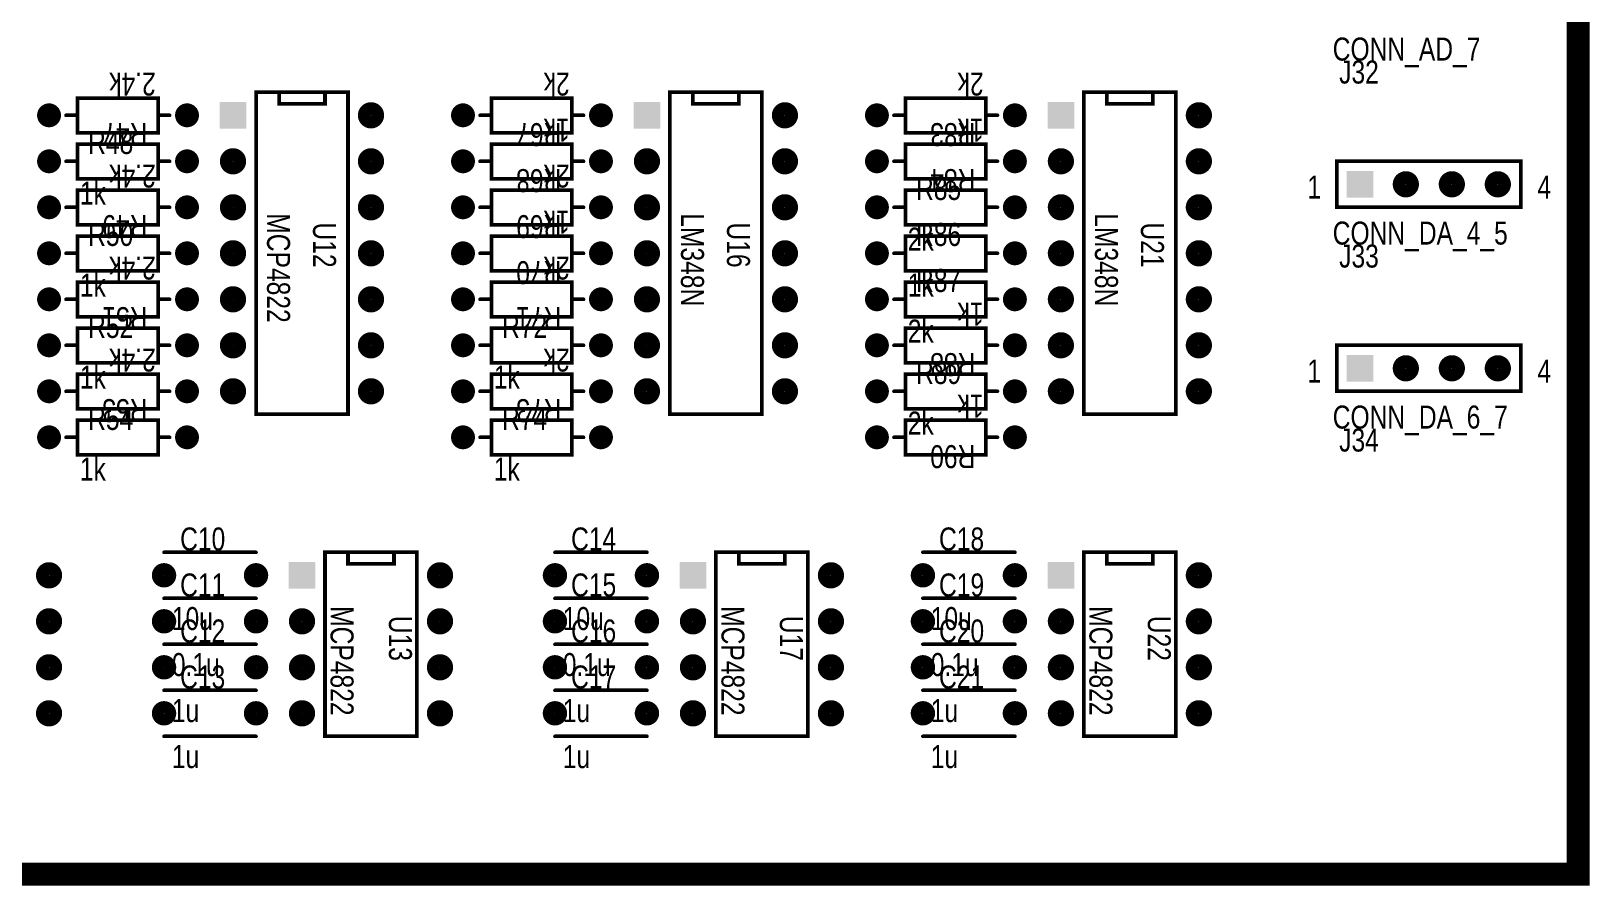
# Model space of a CAD drawing. Extents: x 0.1 to 7.45, y 0.15 to 4.7.
# Drawn here: x 4.057 to 7.446, y 0.146 to 2.004 of the extents above; entities that cross this region are included whole.
import ezdxf

# ---------------------------------------------------------------- set-up
doc = ezdxf.new("R2010")
doc.units = 0

msp = doc.modelspace()

# ---------------------------------------------------------------- linework, layer by layer
at = {"const_width": 0.05}
msp.add_lwpolyline([(0.196, 0.171), (0.196, 4.671), (7.421, 4.671), (7.421, 0.171), (0.196, 0.171)], close=True, dxfattribs=at)
at = {"const_width": 0.025}
msp.add_lwpolyline([(7.4085, 0.171, 1), (7.4335, 0.171, 1)], format="xyb", close=True, dxfattribs=at)
at = {"layer": 'AST', "const_width": 0.008}
for points in [[(4.596, 1.871), (4.596, 1.846), (4.696, 1.846), (4.696, 1.846), (4.696, 1.871), (4.546, 1.871), (4.546, 1.171), (4.746, 1.171), (4.746, 1.871), (4.696, 1.871)], [(5.496, 1.871), (5.496, 1.846), (5.596, 1.846), (5.596, 1.846), (5.596, 1.871), (5.446, 1.871), (5.446, 1.171), (5.646, 1.171), (5.646, 1.871), (5.596, 1.871)], [(6.396, 1.871), (6.396, 1.846), (6.496, 1.846), (6.496, 1.846), (6.496, 1.871), (6.346, 1.871), (6.346, 1.171), (6.546, 1.171), (6.546, 1.871), (6.496, 1.871)], [(4.158, 1.821), (4.133, 1.821)], [(4.333, 1.821), (4.358, 1.821)], [(5.058, 1.821), (5.033, 1.821)], [(5.233, 1.821), (5.258, 1.821)], [(5.958, 1.821), (5.933, 1.821)], [(6.133, 1.821), (6.158, 1.821)], [(4.158, 1.721), (4.133, 1.721)], [(4.333, 1.721), (4.358, 1.721)], [(5.058, 1.721), (5.033, 1.721)], [(5.233, 1.721), (5.258, 1.721)], [(5.958, 1.721), (5.933, 1.721)], [(6.133, 1.721), (6.158, 1.721)], [(4.158, 1.621), (4.133, 1.621)], [(4.333, 1.621), (4.358, 1.621)], [(5.058, 1.621), (5.033, 1.621)], [(5.233, 1.621), (5.258, 1.621)], [(5.958, 1.621), (5.933, 1.621)], [(6.133, 1.621), (6.158, 1.621)], [(4.158, 1.521), (4.133, 1.521)], [(4.333, 1.521), (4.358, 1.521)], [(5.058, 1.521), (5.033, 1.521)], [(5.233, 1.521), (5.258, 1.521)], [(5.958, 1.521), (5.933, 1.521)], [(6.133, 1.521), (6.158, 1.521)], [(4.158, 1.421), (4.133, 1.421)], [(4.333, 1.421), (4.358, 1.421)], [(5.058, 1.421), (5.033, 1.421)], [(5.233, 1.421), (5.258, 1.421)], [(5.958, 1.421), (5.933, 1.421)], [(6.133, 1.421), (6.158, 1.421)], [(4.158, 1.321), (4.133, 1.321)], [(4.333, 1.321), (4.358, 1.321)], [(5.058, 1.321), (5.033, 1.321)], [(5.233, 1.321), (5.258, 1.321)], [(5.958, 1.321), (5.933, 1.321)], [(6.133, 1.321), (6.158, 1.321)], [(4.158, 1.221), (4.133, 1.221)], [(4.333, 1.221), (4.358, 1.221)], [(5.058, 1.221), (5.033, 1.221)], [(5.233, 1.221), (5.258, 1.221)], [(5.958, 1.221), (5.933, 1.221)], [(6.133, 1.221), (6.158, 1.221)], [(4.158, 1.121), (4.133, 1.121)], [(4.333, 1.121), (4.358, 1.121)], [(5.058, 1.121), (5.033, 1.121)], [(5.233, 1.121), (5.258, 1.121)], [(5.958, 1.121), (5.933, 1.121)], [(6.133, 1.121), (6.158, 1.121)], [(4.346, 0.871), (4.546, 0.871)], [(4.746, 0.871), (4.746, 0.846), (4.846, 0.846), (4.846, 0.871)], [(5.196, 0.871), (5.396, 0.871)], [(5.596, 0.871), (5.596, 0.846), (5.696, 0.846), (5.696, 0.871)], [(5.996, 0.871), (6.196, 0.871)], [(6.396, 0.871), (6.396, 0.846), (6.496, 0.846), (6.496, 0.871)], [(4.546, 0.771), (4.346, 0.771)], [(4.346, 0.771), (4.546, 0.771)], [(5.396, 0.771), (5.196, 0.771)], [(5.196, 0.771), (5.396, 0.771)], [(6.196, 0.771), (5.996, 0.771)], [(5.996, 0.771), (6.196, 0.771)], [(4.346, 0.671), (4.546, 0.671)], [(4.546, 0.671), (4.346, 0.671)], [(5.396, 0.671), (5.196, 0.671)], [(5.196, 0.671), (5.396, 0.671)], [(5.996, 0.671), (6.196, 0.671)], [(6.196, 0.671), (5.996, 0.671)], [(4.546, 0.571), (4.346, 0.571)], [(4.346, 0.571), (4.546, 0.571)], [(5.196, 0.571), (5.396, 0.571)], [(5.396, 0.571), (5.196, 0.571)], [(5.996, 0.571), (6.196, 0.571)], [(6.196, 0.571), (5.996, 0.571)], [(4.546, 0.471), (4.346, 0.471)], [(5.396, 0.471), (5.196, 0.471)], [(6.196, 0.471), (5.996, 0.471)]]:
    msp.add_lwpolyline(points, dxfattribs=at)
at = {"layer": 'AST'}
for points, const_width in [([(4.544, 1.871, 1), (4.548, 1.871, 1)], 0.004), ([(4.594, 1.871, 1), (4.598, 1.871, 1)], 0.004), ([(4.694, 1.871, 1), (4.698, 1.871, 1)], 0.004), ([(4.694, 1.871, 1), (4.698, 1.871, 1)], 0.004), ([(4.744, 1.871, 1), (4.748, 1.871, 1)], 0.004), ([(5.444, 1.871, 1), (5.448, 1.871, 1)], 0.004), ([(5.494, 1.871, 1), (5.498, 1.871, 1)], 0.004), ([(5.594, 1.871, 1), (5.598, 1.871, 1)], 0.004), ([(5.594, 1.871, 1), (5.598, 1.871, 1)], 0.004), ([(5.644, 1.871, 1), (5.648, 1.871, 1)], 0.004), ([(6.344, 1.871, 1), (6.348, 1.871, 1)], 0.004), ([(6.394, 1.871, 1), (6.398, 1.871, 1)], 0.004), ([(6.494, 1.871, 1), (6.498, 1.871, 1)], 0.004), ([(6.494, 1.871, 1), (6.498, 1.871, 1)], 0.004), ([(6.544, 1.871, 1), (6.548, 1.871, 1)], 0.004), ([(4.083, 1.821, 1), (4.109, 1.821, 1)], 0.026), ([(4.156, 1.858, 1), (4.16, 1.858, 1)], 0.004), ([(4.331, 1.858, 1), (4.335, 1.858, 1)], 0.004), ([(4.331, 1.858, 1), (4.335, 1.858, 1)], 0.004), ([(4.383, 1.821, 1), (4.409, 1.821, 1)], 0.026), ([(4.594, 1.846, 1), (4.598, 1.846, 1)], 0.004), ([(4.694, 1.846, 1), (4.698, 1.846, 1)], 0.004), ([(4.694, 1.846, 1), (4.698, 1.846, 1)], 0.004), ([(4.782, 1.821, 1), (4.81, 1.821, 1)], 0.029), ([(4.983, 1.821, 1), (5.009, 1.821, 1)], 0.026), ([(5.056, 1.858, 1), (5.06, 1.858, 1)], 0.004), ([(5.231, 1.858, 1), (5.235, 1.858, 1)], 0.004), ([(5.231, 1.858, 1), (5.235, 1.858, 1)], 0.004), ([(5.283, 1.821, 1), (5.309, 1.821, 1)], 0.026), ([(5.494, 1.846, 1), (5.498, 1.846, 1)], 0.004), ([(5.594, 1.846, 1), (5.598, 1.846, 1)], 0.004), ([(5.594, 1.846, 1), (5.598, 1.846, 1)], 0.004), ([(5.682, 1.821, 1), (5.71, 1.821, 1)], 0.029), ([(5.883, 1.821, 1), (5.909, 1.821, 1)], 0.026), ([(5.956, 1.858, 1), (5.96, 1.858, 1)], 0.004), ([(6.131, 1.858, 1), (6.135, 1.858, 1)], 0.004), ([(6.131, 1.858, 1), (6.135, 1.858, 1)], 0.004), ([(6.183, 1.821, 1), (6.209, 1.821, 1)], 0.026), ([(6.394, 1.846, 1), (6.398, 1.846, 1)], 0.004), ([(6.494, 1.846, 1), (6.498, 1.846, 1)], 0.004), ([(6.494, 1.846, 1), (6.498, 1.846, 1)], 0.004), ([(6.582, 1.821, 1), (6.61, 1.821, 1)], 0.029), ([(4.131, 1.821, 1), (4.135, 1.821, 1)], 0.004), ([(4.156, 1.821, 1), (4.16, 1.821, 1)], 0.004), ([(4.331, 1.821, 1), (4.335, 1.821, 1)], 0.004), ([(4.356, 1.821, 1), (4.36, 1.821, 1)], 0.004), ([(5.031, 1.821, 1), (5.035, 1.821, 1)], 0.004), ([(5.056, 1.821, 1), (5.06, 1.821, 1)], 0.004), ([(5.231, 1.821, 1), (5.235, 1.821, 1)], 0.004), ([(5.256, 1.821, 1), (5.26, 1.821, 1)], 0.004), ([(5.931, 1.821, 1), (5.935, 1.821, 1)], 0.004), ([(5.956, 1.821, 1), (5.96, 1.821, 1)], 0.004), ([(6.131, 1.821, 1), (6.135, 1.821, 1)], 0.004), ([(6.156, 1.821, 1), (6.16, 1.821, 1)], 0.004), ([(4.156, 1.783, 1), (4.16, 1.783, 1)], 0.004), ([(4.331, 1.783, 1), (4.335, 1.783, 1)], 0.004), ([(4.331, 1.783, 1), (4.335, 1.783, 1)], 0.004), ([(5.056, 1.783, 1), (5.06, 1.783, 1)], 0.004), ([(5.231, 1.783, 1), (5.235, 1.783, 1)], 0.004), ([(5.231, 1.783, 1), (5.235, 1.783, 1)], 0.004), ([(5.956, 1.783, 1), (5.96, 1.783, 1)], 0.004), ([(6.131, 1.783, 1), (6.135, 1.783, 1)], 0.004), ([(6.131, 1.783, 1), (6.135, 1.783, 1)], 0.004), ([(4.083, 1.721, 1), (4.109, 1.721, 1)], 0.026), ([(4.156, 1.758, 1), (4.16, 1.758, 1)], 0.004), ([(4.156, 1.758, 1), (4.16, 1.758, 1)], 0.004), ([(4.331, 1.758, 1), (4.335, 1.758, 1)], 0.004), ([(4.383, 1.721, 1), (4.409, 1.721, 1)], 0.026), ([(4.482, 1.721, 1), (4.51, 1.721, 1)], 0.029), ([(4.782, 1.721, 1), (4.81, 1.721, 1)], 0.029), ([(4.983, 1.721, 1), (5.009, 1.721, 1)], 0.026), ([(5.056, 1.758, 1), (5.06, 1.758, 1)], 0.004), ([(5.231, 1.758, 1), (5.235, 1.758, 1)], 0.004), ([(5.231, 1.758, 1), (5.235, 1.758, 1)], 0.004), ([(5.283, 1.721, 1), (5.309, 1.721, 1)], 0.026), ([(5.382, 1.721, 1), (5.41, 1.721, 1)], 0.029), ([(5.682, 1.721, 1), (5.71, 1.721, 1)], 0.029), ([(5.883, 1.721, 1), (5.909, 1.721, 1)], 0.026), ([(5.956, 1.758, 1), (5.96, 1.758, 1)], 0.004), ([(6.131, 1.758, 1), (6.135, 1.758, 1)], 0.004), ([(6.131, 1.758, 1), (6.135, 1.758, 1)], 0.004), ([(6.183, 1.721, 1), (6.209, 1.721, 1)], 0.026), ([(6.282, 1.721, 1), (6.31, 1.721, 1)], 0.029), ([(6.582, 1.721, 1), (6.61, 1.721, 1)], 0.029), ([(4.131, 1.721, 1), (4.135, 1.721, 1)], 0.004), ([(4.156, 1.721, 1), (4.16, 1.721, 1)], 0.004), ([(4.331, 1.721, 1), (4.335, 1.721, 1)], 0.004), ([(4.356, 1.721, 1), (4.36, 1.721, 1)], 0.004), ([(5.031, 1.721, 1), (5.035, 1.721, 1)], 0.004), ([(5.056, 1.721, 1), (5.06, 1.721, 1)], 0.004), ([(5.231, 1.721, 1), (5.235, 1.721, 1)], 0.004), ([(5.256, 1.721, 1), (5.26, 1.721, 1)], 0.004), ([(5.931, 1.721, 1), (5.935, 1.721, 1)], 0.004), ([(5.956, 1.721, 1), (5.96, 1.721, 1)], 0.004), ([(6.131, 1.721, 1), (6.135, 1.721, 1)], 0.004), ([(6.156, 1.721, 1), (6.16, 1.721, 1)], 0.004), ([(6.894, 1.721, 1), (6.898, 1.721, 1)], 0.004), ([(7.032, 1.671, 1), (7.06, 1.671, 1)], 0.029), ([(7.132, 1.671, 1), (7.16, 1.671, 1)], 0.029), ([(7.232, 1.671, 1), (7.26, 1.671, 1)], 0.029), ([(7.294, 1.721, 1), (7.298, 1.721, 1)], 0.004), ([(7.294, 1.721, 1), (7.298, 1.721, 1)], 0.004), ([(4.156, 1.683, 1), (4.16, 1.683, 1)], 0.004), ([(4.156, 1.683, 1), (4.16, 1.683, 1)], 0.004), ([(4.156, 1.658, 1), (4.16, 1.658, 1)], 0.004), ([(4.331, 1.683, 1), (4.335, 1.683, 1)], 0.004), ([(4.331, 1.658, 1), (4.335, 1.658, 1)], 0.004), ([(4.331, 1.658, 1), (4.335, 1.658, 1)], 0.004), ([(5.056, 1.683, 1), (5.06, 1.683, 1)], 0.004), ([(5.056, 1.658, 1), (5.06, 1.658, 1)], 0.004), ([(5.231, 1.683, 1), (5.235, 1.683, 1)], 0.004), ([(5.231, 1.683, 1), (5.235, 1.683, 1)], 0.004), ([(5.231, 1.658, 1), (5.235, 1.658, 1)], 0.004), ([(5.231, 1.658, 1), (5.235, 1.658, 1)], 0.004), ([(5.956, 1.683, 1), (5.96, 1.683, 1)], 0.004), ([(5.956, 1.658, 1), (5.96, 1.658, 1)], 0.004), ([(5.956, 1.658, 1), (5.96, 1.658, 1)], 0.004), ([(6.131, 1.683, 1), (6.135, 1.683, 1)], 0.004), ([(6.131, 1.683, 1), (6.135, 1.683, 1)], 0.004), ([(6.131, 1.658, 1), (6.135, 1.658, 1)], 0.004), ([(4.083, 1.621, 1), (4.109, 1.621, 1)], 0.026), ([(4.383, 1.621, 1), (4.409, 1.621, 1)], 0.026), ([(4.482, 1.621, 1), (4.51, 1.621, 1)], 0.029), ([(4.782, 1.621, 1), (4.81, 1.621, 1)], 0.029), ([(4.983, 1.621, 1), (5.009, 1.621, 1)], 0.026), ([(5.283, 1.621, 1), (5.309, 1.621, 1)], 0.026), ([(5.382, 1.621, 1), (5.41, 1.621, 1)], 0.029), ([(5.682, 1.621, 1), (5.71, 1.621, 1)], 0.029), ([(5.883, 1.621, 1), (5.909, 1.621, 1)], 0.026), ([(6.183, 1.621, 1), (6.209, 1.621, 1)], 0.026), ([(6.282, 1.621, 1), (6.31, 1.621, 1)], 0.029), ([(6.582, 1.621, 1), (6.61, 1.621, 1)], 0.029), ([(4.131, 1.621, 1), (4.135, 1.621, 1)], 0.004), ([(4.156, 1.621, 1), (4.16, 1.621, 1)], 0.004), ([(4.331, 1.621, 1), (4.335, 1.621, 1)], 0.004), ([(4.356, 1.621, 1), (4.36, 1.621, 1)], 0.004), ([(5.031, 1.621, 1), (5.035, 1.621, 1)], 0.004), ([(5.056, 1.621, 1), (5.06, 1.621, 1)], 0.004), ([(5.231, 1.621, 1), (5.235, 1.621, 1)], 0.004), ([(5.256, 1.621, 1), (5.26, 1.621, 1)], 0.004), ([(5.931, 1.621, 1), (5.935, 1.621, 1)], 0.004), ([(5.956, 1.621, 1), (5.96, 1.621, 1)], 0.004), ([(6.131, 1.621, 1), (6.135, 1.621, 1)], 0.004), ([(6.156, 1.621, 1), (6.16, 1.621, 1)], 0.004), ([(6.894, 1.621, 1), (6.898, 1.621, 1)], 0.004), ([(7.294, 1.621, 1), (7.298, 1.621, 1)], 0.004), ([(4.156, 1.583, 1), (4.16, 1.583, 1)], 0.004), ([(4.156, 1.558, 1), (4.16, 1.558, 1)], 0.004), ([(4.156, 1.558, 1), (4.16, 1.558, 1)], 0.004), ([(4.331, 1.583, 1), (4.335, 1.583, 1)], 0.004), ([(4.331, 1.583, 1), (4.335, 1.583, 1)], 0.004), ([(4.331, 1.558, 1), (4.335, 1.558, 1)], 0.004), ([(5.056, 1.583, 1), (5.06, 1.583, 1)], 0.004), ([(5.056, 1.558, 1), (5.06, 1.558, 1)], 0.004), ([(5.231, 1.583, 1), (5.235, 1.583, 1)], 0.004), ([(5.231, 1.583, 1), (5.235, 1.583, 1)], 0.004), ([(5.231, 1.558, 1), (5.235, 1.558, 1)], 0.004), ([(5.231, 1.558, 1), (5.235, 1.558, 1)], 0.004), ([(5.956, 1.583, 1), (5.96, 1.583, 1)], 0.004), ([(5.956, 1.583, 1), (5.96, 1.583, 1)], 0.004), ([(5.956, 1.558, 1), (5.96, 1.558, 1)], 0.004), ([(5.956, 1.558, 1), (5.96, 1.558, 1)], 0.004), ([(6.131, 1.583, 1), (6.135, 1.583, 1)], 0.004), ([(6.131, 1.558, 1), (6.135, 1.558, 1)], 0.004), ([(4.083, 1.521, 1), (4.109, 1.521, 1)], 0.026), ([(4.131, 1.521, 1), (4.135, 1.521, 1)], 0.004), ([(4.156, 1.521, 1), (4.16, 1.521, 1)], 0.004), ([(4.331, 1.521, 1), (4.335, 1.521, 1)], 0.004), ([(4.356, 1.521, 1), (4.36, 1.521, 1)], 0.004), ([(4.383, 1.521, 1), (4.409, 1.521, 1)], 0.026), ([(4.482, 1.521, 1), (4.51, 1.521, 1)], 0.029), ([(4.782, 1.521, 1), (4.81, 1.521, 1)], 0.029), ([(4.983, 1.521, 1), (5.009, 1.521, 1)], 0.026), ([(5.031, 1.521, 1), (5.035, 1.521, 1)], 0.004), ([(5.056, 1.521, 1), (5.06, 1.521, 1)], 0.004), ([(5.231, 1.521, 1), (5.235, 1.521, 1)], 0.004), ([(5.256, 1.521, 1), (5.26, 1.521, 1)], 0.004), ([(5.283, 1.521, 1), (5.309, 1.521, 1)], 0.026), ([(5.382, 1.521, 1), (5.41, 1.521, 1)], 0.029), ([(5.682, 1.521, 1), (5.71, 1.521, 1)], 0.029), ([(5.883, 1.521, 1), (5.909, 1.521, 1)], 0.026), ([(5.931, 1.521, 1), (5.935, 1.521, 1)], 0.004), ([(5.956, 1.521, 1), (5.96, 1.521, 1)], 0.004), ([(6.131, 1.521, 1), (6.135, 1.521, 1)], 0.004), ([(6.156, 1.521, 1), (6.16, 1.521, 1)], 0.004), ([(6.183, 1.521, 1), (6.209, 1.521, 1)], 0.026), ([(6.282, 1.521, 1), (6.31, 1.521, 1)], 0.029), ([(6.582, 1.521, 1), (6.61, 1.521, 1)], 0.029), ([(4.156, 1.483, 1), (4.16, 1.483, 1)], 0.004), ([(4.156, 1.483, 1), (4.16, 1.483, 1)], 0.004), ([(4.156, 1.458, 1), (4.16, 1.458, 1)], 0.004), ([(4.331, 1.483, 1), (4.335, 1.483, 1)], 0.004), ([(4.331, 1.458, 1), (4.335, 1.458, 1)], 0.004), ([(4.331, 1.458, 1), (4.335, 1.458, 1)], 0.004), ([(5.056, 1.483, 1), (5.06, 1.483, 1)], 0.004), ([(5.056, 1.458, 1), (5.06, 1.458, 1)], 0.004), ([(5.231, 1.483, 1), (5.235, 1.483, 1)], 0.004), ([(5.231, 1.483, 1), (5.235, 1.483, 1)], 0.004), ([(5.231, 1.458, 1), (5.235, 1.458, 1)], 0.004), ([(5.231, 1.458, 1), (5.235, 1.458, 1)], 0.004), ([(5.956, 1.483, 1), (5.96, 1.483, 1)], 0.004), ([(5.956, 1.483, 1), (5.96, 1.483, 1)], 0.004), ([(5.956, 1.458, 1), (5.96, 1.458, 1)], 0.004), ([(5.956, 1.458, 1), (5.96, 1.458, 1)], 0.004), ([(6.131, 1.483, 1), (6.135, 1.483, 1)], 0.004), ([(6.131, 1.458, 1), (6.135, 1.458, 1)], 0.004), ([(4.083, 1.421, 1), (4.109, 1.421, 1)], 0.026), ([(4.131, 1.421, 1), (4.135, 1.421, 1)], 0.004), ([(4.156, 1.421, 1), (4.16, 1.421, 1)], 0.004), ([(4.331, 1.421, 1), (4.335, 1.421, 1)], 0.004), ([(4.356, 1.421, 1), (4.36, 1.421, 1)], 0.004), ([(4.383, 1.421, 1), (4.409, 1.421, 1)], 0.026), ([(4.482, 1.421, 1), (4.51, 1.421, 1)], 0.029), ([(4.782, 1.421, 1), (4.81, 1.421, 1)], 0.029), ([(4.983, 1.421, 1), (5.009, 1.421, 1)], 0.026), ([(5.031, 1.421, 1), (5.035, 1.421, 1)], 0.004), ([(5.056, 1.421, 1), (5.06, 1.421, 1)], 0.004), ([(5.231, 1.421, 1), (5.235, 1.421, 1)], 0.004), ([(5.256, 1.421, 1), (5.26, 1.421, 1)], 0.004), ([(5.283, 1.421, 1), (5.309, 1.421, 1)], 0.026), ([(5.382, 1.421, 1), (5.41, 1.421, 1)], 0.029), ([(5.682, 1.421, 1), (5.71, 1.421, 1)], 0.029), ([(5.883, 1.421, 1), (5.909, 1.421, 1)], 0.026), ([(5.931, 1.421, 1), (5.935, 1.421, 1)], 0.004), ([(5.956, 1.421, 1), (5.96, 1.421, 1)], 0.004), ([(6.131, 1.421, 1), (6.135, 1.421, 1)], 0.004), ([(6.156, 1.421, 1), (6.16, 1.421, 1)], 0.004), ([(6.183, 1.421, 1), (6.209, 1.421, 1)], 0.026), ([(6.282, 1.421, 1), (6.31, 1.421, 1)], 0.029), ([(6.582, 1.421, 1), (6.61, 1.421, 1)], 0.029), ([(4.156, 1.383, 1), (4.16, 1.383, 1)], 0.004), ([(4.156, 1.358, 1), (4.16, 1.358, 1)], 0.004), ([(4.156, 1.358, 1), (4.16, 1.358, 1)], 0.004), ([(4.331, 1.383, 1), (4.335, 1.383, 1)], 0.004), ([(4.331, 1.383, 1), (4.335, 1.383, 1)], 0.004), ([(4.331, 1.358, 1), (4.335, 1.358, 1)], 0.004), ([(5.056, 1.383, 1), (5.06, 1.383, 1)], 0.004), ([(5.056, 1.358, 1), (5.06, 1.358, 1)], 0.004), ([(5.056, 1.358, 1), (5.06, 1.358, 1)], 0.004), ([(5.231, 1.383, 1), (5.235, 1.383, 1)], 0.004), ([(5.231, 1.383, 1), (5.235, 1.383, 1)], 0.004), ([(5.231, 1.358, 1), (5.235, 1.358, 1)], 0.004), ([(5.956, 1.383, 1), (5.96, 1.383, 1)], 0.004), ([(5.956, 1.383, 1), (5.96, 1.383, 1)], 0.004), ([(5.956, 1.358, 1), (5.96, 1.358, 1)], 0.004), ([(6.131, 1.383, 1), (6.135, 1.383, 1)], 0.004), ([(6.131, 1.358, 1), (6.135, 1.358, 1)], 0.004), ([(6.131, 1.358, 1), (6.135, 1.358, 1)], 0.004), ([(4.083, 1.321, 1), (4.109, 1.321, 1)], 0.026), ([(4.131, 1.321, 1), (4.135, 1.321, 1)], 0.004), ([(4.156, 1.321, 1), (4.16, 1.321, 1)], 0.004), ([(4.331, 1.321, 1), (4.335, 1.321, 1)], 0.004), ([(4.356, 1.321, 1), (4.36, 1.321, 1)], 0.004), ([(4.383, 1.321, 1), (4.409, 1.321, 1)], 0.026), ([(4.482, 1.321, 1), (4.51, 1.321, 1)], 0.029), ([(4.782, 1.321, 1), (4.81, 1.321, 1)], 0.029), ([(4.983, 1.321, 1), (5.009, 1.321, 1)], 0.026), ([(5.031, 1.321, 1), (5.035, 1.321, 1)], 0.004), ([(5.056, 1.321, 1), (5.06, 1.321, 1)], 0.004), ([(5.231, 1.321, 1), (5.235, 1.321, 1)], 0.004), ([(5.256, 1.321, 1), (5.26, 1.321, 1)], 0.004), ([(5.283, 1.321, 1), (5.309, 1.321, 1)], 0.026), ([(5.382, 1.321, 1), (5.41, 1.321, 1)], 0.029), ([(5.682, 1.321, 1), (5.71, 1.321, 1)], 0.029), ([(5.883, 1.321, 1), (5.909, 1.321, 1)], 0.026), ([(5.931, 1.321, 1), (5.935, 1.321, 1)], 0.004), ([(5.956, 1.321, 1), (5.96, 1.321, 1)], 0.004), ([(6.131, 1.321, 1), (6.135, 1.321, 1)], 0.004), ([(6.156, 1.321, 1), (6.16, 1.321, 1)], 0.004), ([(6.183, 1.321, 1), (6.209, 1.321, 1)], 0.026), ([(6.282, 1.321, 1), (6.31, 1.321, 1)], 0.029), ([(6.582, 1.321, 1), (6.61, 1.321, 1)], 0.029), ([(6.894, 1.321, 1), (6.898, 1.321, 1)], 0.004), ([(7.294, 1.321, 1), (7.298, 1.321, 1)], 0.004), ([(7.294, 1.321, 1), (7.298, 1.321, 1)], 0.004), ([(7.032, 1.271, 1), (7.06, 1.271, 1)], 0.029), ([(7.132, 1.271, 1), (7.16, 1.271, 1)], 0.029), ([(7.232, 1.271, 1), (7.26, 1.271, 1)], 0.029), ([(4.156, 1.283, 1), (4.16, 1.283, 1)], 0.004), ([(4.156, 1.283, 1), (4.16, 1.283, 1)], 0.004), ([(4.156, 1.258, 1), (4.16, 1.258, 1)], 0.004), ([(4.331, 1.283, 1), (4.335, 1.283, 1)], 0.004), ([(4.331, 1.258, 1), (4.335, 1.258, 1)], 0.004), ([(4.331, 1.258, 1), (4.335, 1.258, 1)], 0.004), ([(5.056, 1.283, 1), (5.06, 1.283, 1)], 0.004), ([(5.056, 1.283, 1), (5.06, 1.283, 1)], 0.004), ([(5.056, 1.258, 1), (5.06, 1.258, 1)], 0.004), ([(5.231, 1.283, 1), (5.235, 1.283, 1)], 0.004), ([(5.231, 1.258, 1), (5.235, 1.258, 1)], 0.004), ([(5.231, 1.258, 1), (5.235, 1.258, 1)], 0.004), ([(5.956, 1.283, 1), (5.96, 1.283, 1)], 0.004), ([(5.956, 1.258, 1), (5.96, 1.258, 1)], 0.004), ([(5.956, 1.258, 1), (5.96, 1.258, 1)], 0.004), ([(6.131, 1.283, 1), (6.135, 1.283, 1)], 0.004), ([(6.131, 1.283, 1), (6.135, 1.283, 1)], 0.004), ([(6.131, 1.258, 1), (6.135, 1.258, 1)], 0.004), ([(4.083, 1.221, 1), (4.109, 1.221, 1)], 0.026), ([(4.131, 1.221, 1), (4.135, 1.221, 1)], 0.004), ([(4.156, 1.221, 1), (4.16, 1.221, 1)], 0.004), ([(4.331, 1.221, 1), (4.335, 1.221, 1)], 0.004), ([(4.356, 1.221, 1), (4.36, 1.221, 1)], 0.004), ([(4.383, 1.221, 1), (4.409, 1.221, 1)], 0.026), ([(4.482, 1.221, 1), (4.51, 1.221, 1)], 0.029), ([(4.782, 1.221, 1), (4.81, 1.221, 1)], 0.029), ([(4.983, 1.221, 1), (5.009, 1.221, 1)], 0.026), ([(5.031, 1.221, 1), (5.035, 1.221, 1)], 0.004), ([(5.056, 1.221, 1), (5.06, 1.221, 1)], 0.004), ([(5.231, 1.221, 1), (5.235, 1.221, 1)], 0.004), ([(5.256, 1.221, 1), (5.26, 1.221, 1)], 0.004), ([(5.283, 1.221, 1), (5.309, 1.221, 1)], 0.026), ([(5.382, 1.221, 1), (5.41, 1.221, 1)], 0.029), ([(5.682, 1.221, 1), (5.71, 1.221, 1)], 0.029), ([(5.883, 1.221, 1), (5.909, 1.221, 1)], 0.026), ([(5.931, 1.221, 1), (5.935, 1.221, 1)], 0.004), ([(5.956, 1.221, 1), (5.96, 1.221, 1)], 0.004), ([(6.131, 1.221, 1), (6.135, 1.221, 1)], 0.004), ([(6.156, 1.221, 1), (6.16, 1.221, 1)], 0.004), ([(6.183, 1.221, 1), (6.209, 1.221, 1)], 0.026), ([(6.282, 1.221, 1), (6.31, 1.221, 1)], 0.029), ([(6.582, 1.221, 1), (6.61, 1.221, 1)], 0.029), ([(6.894, 1.221, 1), (6.898, 1.221, 1)], 0.004), ([(7.294, 1.221, 1), (7.298, 1.221, 1)], 0.004), ([(4.156, 1.183, 1), (4.16, 1.183, 1)], 0.004), ([(4.331, 1.183, 1), (4.335, 1.183, 1)], 0.004), ([(4.331, 1.183, 1), (4.335, 1.183, 1)], 0.004), ([(5.056, 1.183, 1), (5.06, 1.183, 1)], 0.004), ([(5.231, 1.183, 1), (5.235, 1.183, 1)], 0.004), ([(5.231, 1.183, 1), (5.235, 1.183, 1)], 0.004), ([(5.956, 1.183, 1), (5.96, 1.183, 1)], 0.004), ([(5.956, 1.183, 1), (5.96, 1.183, 1)], 0.004), ([(6.131, 1.183, 1), (6.135, 1.183, 1)], 0.004), ([(4.156, 1.158, 1), (4.16, 1.158, 1)], 0.004), ([(4.156, 1.158, 1), (4.16, 1.158, 1)], 0.004), ([(4.331, 1.158, 1), (4.335, 1.158, 1)], 0.004), ([(4.544, 1.171, 1), (4.548, 1.171, 1)], 0.004), ([(4.744, 1.171, 1), (4.748, 1.171, 1)], 0.004), ([(5.056, 1.158, 1), (5.06, 1.158, 1)], 0.004), ([(5.056, 1.158, 1), (5.06, 1.158, 1)], 0.004), ([(5.231, 1.158, 1), (5.235, 1.158, 1)], 0.004), ([(5.444, 1.171, 1), (5.448, 1.171, 1)], 0.004), ([(5.644, 1.171, 1), (5.648, 1.171, 1)], 0.004), ([(5.956, 1.158, 1), (5.96, 1.158, 1)], 0.004), ([(6.131, 1.158, 1), (6.135, 1.158, 1)], 0.004), ([(6.131, 1.158, 1), (6.135, 1.158, 1)], 0.004), ([(6.344, 1.171, 1), (6.348, 1.171, 1)], 0.004), ([(6.544, 1.171, 1), (6.548, 1.171, 1)], 0.004), ([(4.083, 1.121, 1), (4.109, 1.121, 1)], 0.026), ([(4.131, 1.121, 1), (4.135, 1.121, 1)], 0.004), ([(4.156, 1.121, 1), (4.16, 1.121, 1)], 0.004), ([(4.331, 1.121, 1), (4.335, 1.121, 1)], 0.004), ([(4.356, 1.121, 1), (4.36, 1.121, 1)], 0.004), ([(4.383, 1.121, 1), (4.409, 1.121, 1)], 0.026), ([(4.983, 1.121, 1), (5.009, 1.121, 1)], 0.026), ([(5.031, 1.121, 1), (5.035, 1.121, 1)], 0.004), ([(5.056, 1.121, 1), (5.06, 1.121, 1)], 0.004), ([(5.231, 1.121, 1), (5.235, 1.121, 1)], 0.004), ([(5.256, 1.121, 1), (5.26, 1.121, 1)], 0.004), ([(5.283, 1.121, 1), (5.309, 1.121, 1)], 0.026), ([(5.883, 1.121, 1), (5.909, 1.121, 1)], 0.026), ([(5.931, 1.121, 1), (5.935, 1.121, 1)], 0.004), ([(5.956, 1.121, 1), (5.96, 1.121, 1)], 0.004), ([(6.131, 1.121, 1), (6.135, 1.121, 1)], 0.004), ([(6.156, 1.121, 1), (6.16, 1.121, 1)], 0.004), ([(6.183, 1.121, 1), (6.209, 1.121, 1)], 0.026), ([(4.156, 1.083, 1), (4.16, 1.083, 1)], 0.004), ([(4.156, 1.083, 1), (4.16, 1.083, 1)], 0.004), ([(4.331, 1.083, 1), (4.335, 1.083, 1)], 0.004), ([(5.056, 1.083, 1), (5.06, 1.083, 1)], 0.004), ([(5.056, 1.083, 1), (5.06, 1.083, 1)], 0.004), ([(5.231, 1.083, 1), (5.235, 1.083, 1)], 0.004), ([(5.956, 1.083, 1), (5.96, 1.083, 1)], 0.004), ([(6.131, 1.083, 1), (6.135, 1.083, 1)], 0.004), ([(6.131, 1.083, 1), (6.135, 1.083, 1)], 0.004), ([(4.082, 0.821, 1), (4.11, 0.821, 1)], 0.029), ([(4.333, 0.821, 1), (4.359, 0.821, 1)], 0.027), ([(4.344, 0.871, 1), (4.348, 0.871, 1)], 0.004), ([(4.533, 0.821, 1), (4.559, 0.821, 1)], 0.027), ([(4.544, 0.871, 1), (4.548, 0.871, 1)], 0.004), ([(4.694, 0.871, 1), (4.698, 0.871, 1)], 0.004), ([(4.744, 0.871, 1), (4.748, 0.871, 1)], 0.004), ([(4.744, 0.846, 1), (4.748, 0.846, 1)], 0.004), ([(4.844, 0.871, 1), (4.848, 0.871, 1)], 0.004), ([(4.844, 0.846, 1), (4.848, 0.846, 1)], 0.004), ([(4.894, 0.871, 1), (4.898, 0.871, 1)], 0.004), ([(4.894, 0.871, 1), (4.898, 0.871, 1)], 0.004), ([(4.932, 0.821, 1), (4.96, 0.821, 1)], 0.029), ([(5.183, 0.821, 1), (5.209, 0.821, 1)], 0.027), ([(5.194, 0.871, 1), (5.198, 0.871, 1)], 0.004), ([(5.383, 0.821, 1), (5.409, 0.821, 1)], 0.027), ([(5.394, 0.871, 1), (5.398, 0.871, 1)], 0.004), ([(5.544, 0.871, 1), (5.548, 0.871, 1)], 0.004), ([(5.594, 0.871, 1), (5.598, 0.871, 1)], 0.004), ([(5.594, 0.846, 1), (5.598, 0.846, 1)], 0.004), ([(5.694, 0.871, 1), (5.698, 0.871, 1)], 0.004), ([(5.694, 0.846, 1), (5.698, 0.846, 1)], 0.004), ([(5.744, 0.871, 1), (5.748, 0.871, 1)], 0.004), ([(5.744, 0.871, 1), (5.748, 0.871, 1)], 0.004), ([(5.782, 0.821, 1), (5.81, 0.821, 1)], 0.029), ([(5.983, 0.821, 1), (6.009, 0.821, 1)], 0.027), ([(5.994, 0.871, 1), (5.998, 0.871, 1)], 0.004), ([(6.183, 0.821, 1), (6.209, 0.821, 1)], 0.027), ([(6.194, 0.871, 1), (6.198, 0.871, 1)], 0.004), ([(6.344, 0.871, 1), (6.348, 0.871, 1)], 0.004), ([(6.394, 0.871, 1), (6.398, 0.871, 1)], 0.004), ([(6.394, 0.846, 1), (6.398, 0.846, 1)], 0.004), ([(6.494, 0.871, 1), (6.498, 0.871, 1)], 0.004), ([(6.494, 0.846, 1), (6.498, 0.846, 1)], 0.004), ([(6.544, 0.871, 1), (6.548, 0.871, 1)], 0.004), ([(6.544, 0.871, 1), (6.548, 0.871, 1)], 0.004), ([(6.582, 0.821, 1), (6.61, 0.821, 1)], 0.029), ([(4.082, 0.721, 1), (4.11, 0.721, 1)], 0.029), ([(4.333, 0.721, 1), (4.359, 0.721, 1)], 0.027), ([(4.344, 0.771, 1), (4.348, 0.771, 1)], 0.004), ([(4.344, 0.771, 1), (4.348, 0.771, 1)], 0.004), ([(4.533, 0.721, 1), (4.559, 0.721, 1)], 0.027), ([(4.544, 0.771, 1), (4.548, 0.771, 1)], 0.004), ([(4.544, 0.771, 1), (4.548, 0.771, 1)], 0.004), ([(4.632, 0.721, 1), (4.66, 0.721, 1)], 0.029), ([(4.932, 0.721, 1), (4.96, 0.721, 1)], 0.029), ([(5.183, 0.721, 1), (5.209, 0.721, 1)], 0.027), ([(5.194, 0.771, 1), (5.198, 0.771, 1)], 0.004), ([(5.194, 0.771, 1), (5.198, 0.771, 1)], 0.004), ([(5.383, 0.721, 1), (5.409, 0.721, 1)], 0.027), ([(5.394, 0.771, 1), (5.398, 0.771, 1)], 0.004), ([(5.394, 0.771, 1), (5.398, 0.771, 1)], 0.004), ([(5.482, 0.721, 1), (5.51, 0.721, 1)], 0.029), ([(5.782, 0.721, 1), (5.81, 0.721, 1)], 0.029), ([(5.983, 0.721, 1), (6.009, 0.721, 1)], 0.027), ([(5.994, 0.771, 1), (5.998, 0.771, 1)], 0.004), ([(5.994, 0.771, 1), (5.998, 0.771, 1)], 0.004), ([(6.183, 0.721, 1), (6.209, 0.721, 1)], 0.027), ([(6.194, 0.771, 1), (6.198, 0.771, 1)], 0.004), ([(6.194, 0.771, 1), (6.198, 0.771, 1)], 0.004), ([(6.282, 0.721, 1), (6.31, 0.721, 1)], 0.029), ([(6.582, 0.721, 1), (6.61, 0.721, 1)], 0.029), ([(4.082, 0.621, 1), (4.11, 0.621, 1)], 0.029), ([(4.333, 0.621, 1), (4.359, 0.621, 1)], 0.027), ([(4.344, 0.671, 1), (4.348, 0.671, 1)], 0.004), ([(4.344, 0.671, 1), (4.348, 0.671, 1)], 0.004), ([(4.533, 0.621, 1), (4.559, 0.621, 1)], 0.027), ([(4.544, 0.671, 1), (4.548, 0.671, 1)], 0.004), ([(4.544, 0.671, 1), (4.548, 0.671, 1)], 0.004), ([(4.632, 0.621, 1), (4.66, 0.621, 1)], 0.029), ([(4.932, 0.621, 1), (4.96, 0.621, 1)], 0.029), ([(5.183, 0.621, 1), (5.209, 0.621, 1)], 0.027), ([(5.194, 0.671, 1), (5.198, 0.671, 1)], 0.004), ([(5.194, 0.671, 1), (5.198, 0.671, 1)], 0.004), ([(5.383, 0.621, 1), (5.409, 0.621, 1)], 0.027), ([(5.394, 0.671, 1), (5.398, 0.671, 1)], 0.004), ([(5.394, 0.671, 1), (5.398, 0.671, 1)], 0.004), ([(5.482, 0.621, 1), (5.51, 0.621, 1)], 0.029), ([(5.782, 0.621, 1), (5.81, 0.621, 1)], 0.029), ([(5.983, 0.621, 1), (6.009, 0.621, 1)], 0.027), ([(5.994, 0.671, 1), (5.998, 0.671, 1)], 0.004), ([(5.994, 0.671, 1), (5.998, 0.671, 1)], 0.004), ([(6.183, 0.621, 1), (6.209, 0.621, 1)], 0.027), ([(6.194, 0.671, 1), (6.198, 0.671, 1)], 0.004), ([(6.194, 0.671, 1), (6.198, 0.671, 1)], 0.004), ([(6.282, 0.621, 1), (6.31, 0.621, 1)], 0.029), ([(6.582, 0.621, 1), (6.61, 0.621, 1)], 0.029), ([(4.082, 0.521, 1), (4.11, 0.521, 1)], 0.029), ([(4.333, 0.521, 1), (4.359, 0.521, 1)], 0.027), ([(4.344, 0.571, 1), (4.348, 0.571, 1)], 0.004), ([(4.344, 0.571, 1), (4.348, 0.571, 1)], 0.004), ([(4.533, 0.521, 1), (4.559, 0.521, 1)], 0.027), ([(4.544, 0.571, 1), (4.548, 0.571, 1)], 0.004), ([(4.544, 0.571, 1), (4.548, 0.571, 1)], 0.004), ([(4.632, 0.521, 1), (4.66, 0.521, 1)], 0.029), ([(4.932, 0.521, 1), (4.96, 0.521, 1)], 0.029), ([(5.183, 0.521, 1), (5.209, 0.521, 1)], 0.027), ([(5.194, 0.571, 1), (5.198, 0.571, 1)], 0.004), ([(5.194, 0.571, 1), (5.198, 0.571, 1)], 0.004), ([(5.383, 0.521, 1), (5.409, 0.521, 1)], 0.027), ([(5.394, 0.571, 1), (5.398, 0.571, 1)], 0.004), ([(5.394, 0.571, 1), (5.398, 0.571, 1)], 0.004), ([(5.482, 0.521, 1), (5.51, 0.521, 1)], 0.029), ([(5.782, 0.521, 1), (5.81, 0.521, 1)], 0.029), ([(5.983, 0.521, 1), (6.009, 0.521, 1)], 0.027), ([(5.994, 0.571, 1), (5.998, 0.571, 1)], 0.004), ([(5.994, 0.571, 1), (5.998, 0.571, 1)], 0.004), ([(6.183, 0.521, 1), (6.209, 0.521, 1)], 0.027), ([(6.194, 0.571, 1), (6.198, 0.571, 1)], 0.004), ([(6.194, 0.571, 1), (6.198, 0.571, 1)], 0.004), ([(6.282, 0.521, 1), (6.31, 0.521, 1)], 0.029), ([(6.582, 0.521, 1), (6.61, 0.521, 1)], 0.029), ([(4.344, 0.471, 1), (4.348, 0.471, 1)], 0.004), ([(4.544, 0.471, 1), (4.548, 0.471, 1)], 0.004), ([(4.694, 0.471, 1), (4.698, 0.471, 1)], 0.004), ([(4.894, 0.471, 1), (4.898, 0.471, 1)], 0.004), ([(5.194, 0.471, 1), (5.198, 0.471, 1)], 0.004), ([(5.394, 0.471, 1), (5.398, 0.471, 1)], 0.004), ([(5.544, 0.471, 1), (5.548, 0.471, 1)], 0.004), ([(5.744, 0.471, 1), (5.748, 0.471, 1)], 0.004), ([(5.994, 0.471, 1), (5.998, 0.471, 1)], 0.004), ([(6.194, 0.471, 1), (6.198, 0.471, 1)], 0.004), ([(6.344, 0.471, 1), (6.348, 0.471, 1)], 0.004), ([(6.544, 0.471, 1), (6.548, 0.471, 1)], 0.004)]:
    msp.add_lwpolyline(points, format="xyb", close=True, dxfattribs=dict(at, const_width=const_width))
at = {"layer": 'AST', "const_width": 0.008}
for points in [[(4.333, 1.858), (4.333, 1.783), (4.333, 1.783), (4.158, 1.783), (4.158, 1.858), (4.333, 1.858)], [(5.233, 1.858), (5.233, 1.783), (5.233, 1.783), (5.058, 1.783), (5.058, 1.858), (5.233, 1.858)], [(6.133, 1.858), (6.133, 1.783), (6.133, 1.783), (5.958, 1.783), (5.958, 1.858), (6.133, 1.858)], [(4.158, 1.683), (4.158, 1.758), (4.158, 1.758), (4.333, 1.758), (4.333, 1.683), (4.158, 1.683)], [(5.233, 1.758), (5.233, 1.683), (5.233, 1.683), (5.058, 1.683), (5.058, 1.758), (5.233, 1.758)], [(6.133, 1.758), (6.133, 1.683), (6.133, 1.683), (5.958, 1.683), (5.958, 1.758), (6.133, 1.758)], [(7.296, 1.721), (6.896, 1.721), (6.896, 1.621), (7.296, 1.621), (7.296, 1.721)], [(4.333, 1.658), (4.333, 1.583), (4.333, 1.583), (4.158, 1.583), (4.158, 1.658), (4.333, 1.658)], [(5.233, 1.658), (5.233, 1.583), (5.233, 1.583), (5.058, 1.583), (5.058, 1.658), (5.233, 1.658)], [(5.958, 1.583), (5.958, 1.658), (5.958, 1.658), (6.133, 1.658), (6.133, 1.583), (5.958, 1.583)], [(4.158, 1.483), (4.158, 1.558), (4.158, 1.558), (4.333, 1.558), (4.333, 1.483), (4.158, 1.483)], [(5.233, 1.558), (5.233, 1.483), (5.233, 1.483), (5.058, 1.483), (5.058, 1.558), (5.233, 1.558)], [(5.958, 1.483), (5.958, 1.558), (5.958, 1.558), (6.133, 1.558), (6.133, 1.483), (5.958, 1.483)], [(4.333, 1.458), (4.333, 1.383), (4.333, 1.383), (4.158, 1.383), (4.158, 1.458), (4.333, 1.458)], [(5.233, 1.458), (5.233, 1.383), (5.233, 1.383), (5.058, 1.383), (5.058, 1.458), (5.233, 1.458)], [(5.958, 1.383), (5.958, 1.458), (5.958, 1.458), (6.133, 1.458), (6.133, 1.383), (5.958, 1.383)], [(4.158, 1.283), (4.158, 1.358), (4.158, 1.358), (4.333, 1.358), (4.333, 1.283), (4.158, 1.283)], [(5.058, 1.283), (5.058, 1.358), (5.058, 1.358), (5.233, 1.358), (5.233, 1.283), (5.058, 1.283)], [(6.133, 1.358), (6.133, 1.283), (6.133, 1.283), (5.958, 1.283), (5.958, 1.358), (6.133, 1.358)], [(7.296, 1.321), (6.896, 1.321), (6.896, 1.221), (7.296, 1.221), (7.296, 1.321)], [(4.333, 1.258), (4.333, 1.183), (4.333, 1.183), (4.158, 1.183), (4.158, 1.258), (4.333, 1.258)], [(5.233, 1.258), (5.233, 1.183), (5.233, 1.183), (5.058, 1.183), (5.058, 1.258), (5.233, 1.258)], [(5.958, 1.183), (5.958, 1.258), (5.958, 1.258), (6.133, 1.258), (6.133, 1.183), (5.958, 1.183)], [(4.158, 1.083), (4.158, 1.158), (4.158, 1.158), (4.333, 1.158), (4.333, 1.083), (4.158, 1.083)], [(5.058, 1.083), (5.058, 1.158), (5.058, 1.158), (5.233, 1.158), (5.233, 1.083), (5.058, 1.083)], [(6.133, 1.158), (6.133, 1.083), (6.133, 1.083), (5.958, 1.083), (5.958, 1.158), (6.133, 1.158)], [(4.896, 0.871), (4.696, 0.871), (4.696, 0.471), (4.896, 0.471), (4.896, 0.871)], [(5.746, 0.871), (5.546, 0.871), (5.546, 0.471), (5.746, 0.471), (5.746, 0.871)], [(6.546, 0.871), (6.346, 0.871), (6.346, 0.471), (6.546, 0.471), (6.546, 0.871)]]:
    msp.add_lwpolyline(points, close=True, dxfattribs=at)
at = {"layer": 'AST'}
for points in [[(4.467, 1.792), (4.525, 1.792), (4.467, 1.85), (4.525, 1.85)], [(5.367, 1.792), (5.425, 1.792), (5.367, 1.85), (5.425, 1.85)], [(6.267, 1.792), (6.325, 1.792), (6.267, 1.85), (6.325, 1.85)], [(6.917, 1.642), (6.975, 1.642), (6.917, 1.7), (6.975, 1.7)], [(6.917, 1.242), (6.975, 1.242), (6.917, 1.3), (6.975, 1.3)], [(4.617, 0.792), (4.675, 0.792), (4.617, 0.85), (4.675, 0.85)], [(5.467, 0.792), (5.525, 0.792), (5.467, 0.85), (5.525, 0.85)], [(6.267, 0.792), (6.325, 0.792), (6.267, 0.85), (6.325, 0.85)]]:
    msp.add_solid(points, dxfattribs=at)

# ---------------------------------------------------------------- texts
at = {"layer": 'AST', "width": 0.8}
for s, p in [('CONN_AD_7', (6.887, 1.94)), ('J32', (6.901, 1.89)), ('R48', (4.181, 1.737)), ('1k', (4.163, 1.627)), ('R85', (5.981, 1.637)), ('1', (6.832, 1.64)), ('4', (7.332, 1.64)), ('R50', (4.181, 1.537)), ('2k', (5.963, 1.527)), ('R86', (5.981, 1.537)), ('CONN_DA_4_5', (6.887, 1.54)), ('J33', (6.901, 1.49)), ('1k', (4.163, 1.427)), ('1k', (5.963, 1.427)), ('R87', (5.981, 1.437)), ('R52', (4.181, 1.337)), ('R72', (5.081, 1.337)), ('2k', (5.963, 1.327)), ('1', (6.832, 1.24)), ('4', (7.332, 1.24)), ('1k', (4.163, 1.227)), ('1k', (5.063, 1.227)), ('R89', (5.981, 1.237)), ('R54', (4.181, 1.137)), ('R74', (5.081, 1.137)), ('CONN_DA_6_7', (6.887, 1.14)), ('2k', (5.963, 1.127)), ('J34', (6.901, 1.09)), ('1k', (4.163, 1.027)), ('1k', (5.063, 1.027)), ('C10', (4.381, 0.875)), ('C14', (5.231, 0.875)), ('C18', (6.031, 0.875)), ('C11', (4.381, 0.775)), ('C15', (5.231, 0.775)), ('C19', (6.031, 0.775)), ('10u', (4.363, 0.702)), ('10u', (5.213, 0.702)), ('10u', (6.013, 0.702)), ('C12', (4.381, 0.675)), ('C16', (5.231, 0.675)), ('C20', (6.031, 0.675)), ('0.1u', (4.363, 0.602)), ('0.1u', (5.213, 0.602)), ('0.1u', (6.013, 0.602)), ('C13', (4.381, 0.575)), ('C17', (5.231, 0.575)), ('C21', (6.031, 0.575)), ('1u', (4.363, 0.502)), ('1u', (5.213, 0.502)), ('1u', (6.013, 0.502)), ('1u', (4.363, 0.402)), ('1u', (5.213, 0.402)), ('1u', (6.013, 0.402))]:
    msp.add_text(s, height=0.05, dxfattribs=at).set_placement(p)
for s, rotation, p in [('2.4k', 180, (4.328, 1.914)), ('2k', 180, (5.228, 1.914)), ('2k', 180, (6.128, 1.914)), ('R47', 180, (4.31, 1.804)), ('R67', 180, (5.21, 1.804)), ('1k', 180, (5.228, 1.814)), ('R83', 180, (6.11, 1.804)), ('1k', 180, (6.128, 1.814)), ('2.4k', 180, (4.328, 1.714)), ('R68', 180, (5.21, 1.704)), ('2k', 180, (5.228, 1.714)), ('R84', 180, (6.11, 1.704)), ('R49', 180, (4.31, 1.604)), ('MCP4822', 270, (4.57, 1.608)), ('R69', 180, (5.21, 1.604)), ('1k', 180, (5.228, 1.614)), ('LM348N', 270, (5.47, 1.608)), ('LM348N', 270, (6.37, 1.608)), ('U12', 270, (4.67, 1.588)), ('U16', 270, (5.57, 1.588)), ('U21', 270, (6.47, 1.588)), ('2.4k', 180, (4.328, 1.514)), ('R70', 180, (5.21, 1.504)), ('2k', 180, (5.228, 1.514)), ('R51', 180, (4.31, 1.404)), ('R71', 180, (5.21, 1.404)), ('1k', 180, (6.128, 1.414)), ('2.4k', 180, (4.328, 1.314)), ('2k', 180, (5.228, 1.314)), ('R88', 180, (6.11, 1.304)), ('R53', 180, (4.31, 1.204)), ('R73', 180, (5.21, 1.204)), ('1k', 180, (6.128, 1.214)), ('R90', 180, (6.11, 1.104)), ('MCP4822', 270, (4.708, 0.754)), ('MCP4822', 270, (5.558, 0.754)), ('MCP4822', 270, (6.358, 0.754)), ('U13', 270, (4.835, 0.733)), ('U17', 270, (5.685, 0.733)), ('U22', 270, (6.485, 0.733))]:
    msp.add_text(s, height=0.05, rotation=rotation, dxfattribs=at).set_placement(p)

doc.saveas('drawing.dxf')
